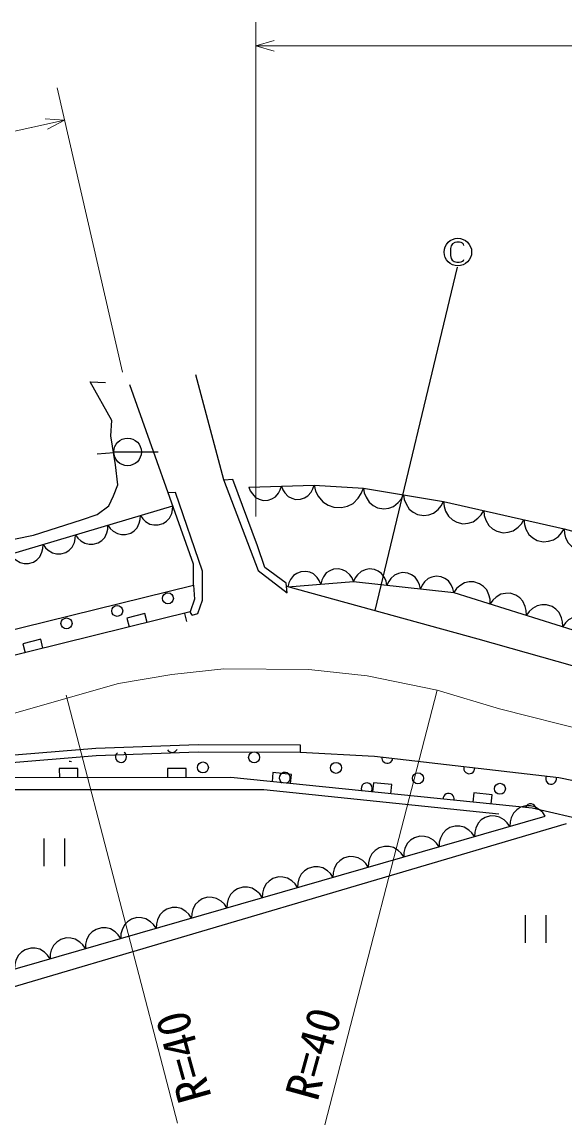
# Model space of a CAD drawing. Units: millimetres, scale not verified. Extents: x -12539 to 627461, y -205619 to 154381.
# Drawn here: x 254382 to 283780, y 48656 to 108398 of the extents above; entities that cross this region are included whole.
import ezdxf
from ezdxf.enums import TextEntityAlignment as Align

# ---------------------------------------------------------------- set-up
doc = ezdxf.new("R2010")
doc.units = ezdxf.units.MM
doc.header["$LTSCALE"] = 1000
doc.linetypes.add('CHAIN', pattern=[18.5, 12, -1.5, 3.5, -1.5])
for name, color, linetype, lineweight in [('M-BGD', 7, 'Continuous', 25), ('M-BMK', 2, 'CHAIN', 13), ('M-BMK-HTXT', 7, 'Continuous', 13)]:
    doc.layers.add(name, color=color, linetype=linetype, lineweight=lineweight)
doc.styles.add('ＭＳ ゴシック', font='')
doc.styles.get('ＭＳ ゴシック').set_extended_font_data('MS Gothic')

msp = doc.modelspace()

# ---------------------------------------------------------------- linework, layer by layer
at = {"layer": 'M-BGD'}
for p, q in [((273498, 76517), (277966, 95123)), ((263769, 89299), (265296, 83615)), ((259244, 86815), (258072, 88906)), ((258072, 88906), (258896, 88875)), ((263668, 79032), (260213, 88748)), ((259181, 85992), (259244, 86815)), ((259434, 84407), (259181, 85992)), ((259350, 85059), (258452, 84996)), ((259352, 85111), (260844, 85111)), ((260848, 85111), (261748, 85111)), ((259561, 83330), (259434, 84407)), ((259339, 82728), (259561, 83330)), ((265296, 83615), (267174, 78682)), ((265797, 83615), (265306, 83590)), ((267124, 80034), (265797, 83615)), ((266670, 83208), (270191, 83309)), ((270191, 83309), (272875, 83157)), ((272875, 83157), (277206, 82423)), ((259086, 82189), (259339, 82728)), ((262692, 82914), (262294, 82897)), ((264144, 78657), (262692, 82914)), ((253761, 79582), (262544, 82194)), ((258452, 81714), (259086, 82189)), ((277206, 82423), (283741, 80954)), ((254999, 80605), (257597, 81429)), ((257597, 81429), (258452, 81714)), ((283741, 80954), (289845, 79232)), ((251925, 79972), (254999, 80605)), ((267525, 78857), (267124, 80034)), ((263672, 77901), (263668, 79032)), ((264144, 77079), (264144, 78657)), ((267174, 78682), (268739, 77476)), ((268677, 78006), (267525, 78857)), ((246248, 73608), (263672, 77901)), ((263672, 77901), (263717, 77129)), ((268739, 77476), (268677, 78006)), ((268697, 77837), (279055, 74990)), ((268782, 77813), (272333, 78097)), ((272333, 78097), (277760, 77506)), ((263717, 77129), (263490, 76447)), ((263894, 76353), (264144, 77079)), ((277760, 77506), (285624, 75035)), ((263490, 76447), (246566, 72268)), ((263174, 76369), (263286, 75929)), ((263593, 76278), (263490, 76447)), ((263593, 76278), (263894, 76353)), ((279055, 74990), (285224, 73237)), ((253310, 68654), (258378, 69063)), ((258378, 69063), (263916, 69273)), ((258402, 68664), (263923, 68873)), ((263916, 69273), (269444, 69249)), ((263923, 68873), (269443, 68849)), ((269444, 69249), (269443, 68849)), ((269443, 68849), (273474, 68631)), ((253387, 68258), (258402, 68664)), ((273474, 68631), (283451, 67473)), ((265696, 67475), (253968, 67451)), ((282014, 65816), (265696, 67475)), ((283451, 67473), (288903, 66382)), ((253877, 66830), (267483, 66830)), ((267483, 66830), (280206, 65501)), ((287267, 64588), (282014, 65816)), ((236742, 52148), (282710, 65377)), ((236095, 50870), (283859, 64980)), ((255554, 64181), (255554, 62681)), ((256705, 62681), (256705, 64181)), ((281620, 60028), (281620, 58528)), ((282771, 58528), (282771, 60028))]:
    msp.add_line(p, q, dxfattribs=at)
for points in [[(278312, 96296), (278282, 96367), (278229, 96419), (278158, 96461), (278072, 96483), (277926, 96483), (277809, 96461), (277689, 96378), (277618, 96273), (277588, 96123), (277588, 95756), (277618, 95598), (277674, 95504), (277783, 95426), (277918, 95396), (278061, 95396), (278169, 95407), (278226, 95441), (278278, 95489), (278301, 95542)], [(266670, 83208), (266742, 83008), (266853, 82839), (267030, 82650), (267227, 82550), (267435, 82490), (267708, 82498), (267913, 82570), (268104, 82681), (268270, 82880), (268366, 83054), (268431, 83259)], [(268431, 83259), (268502, 83058), (268613, 82890), (268790, 82701), (268987, 82601), (269195, 82541), (269468, 82549), (269673, 82621), (269864, 82732), (270030, 82930), (270126, 83105), (270191, 83309)], [(270191, 83309), (270274, 82995), (270420, 82724), (270665, 82414), (270951, 82236), (271261, 82118), (271677, 82094), (271998, 82177), (272303, 82321), (272581, 82602), (272751, 82855), (272875, 83157)], [(272875, 83157), (272914, 82895), (273008, 82661), (273179, 82387), (273395, 82217), (273636, 82093), (273972, 82036), (274240, 82074), (274500, 82163), (274752, 82366), (274912, 82556), (275041, 82790)], [(275041, 82790), (275080, 82527), (275174, 82294), (275345, 82020), (275561, 81850), (275802, 81726), (276137, 81669), (276405, 81707), (276666, 81796), (276917, 81999), (277077, 82189), (277206, 82423)], [(260787, 81672), (260913, 81489), (261070, 81349), (261298, 81207), (261523, 81159), (261749, 81155), (262021, 81235), (262208, 81363), (262370, 81526), (262484, 81770), (262534, 81971), (262544, 82194)], [(277206, 82423), (277232, 82154), (277315, 81912), (277473, 81625), (277683, 81440), (277921, 81301), (278259, 81225), (278533, 81250), (278802, 81326), (279068, 81518), (279241, 81702), (279384, 81933)], [(279384, 81933), (279410, 81664), (279493, 81423), (279651, 81135), (279861, 80951), (280099, 80812), (280437, 80736), (280711, 80760), (280980, 80837), (281246, 81029), (281419, 81213), (281563, 81444)], [(259031, 81149), (259157, 80967), (259313, 80827), (259542, 80685), (259766, 80637), (259992, 80632), (260265, 80713), (260451, 80840), (260613, 81003), (260727, 81247), (260777, 81449), (260787, 81672)], [(281563, 81444), (281588, 81175), (281671, 80933), (281829, 80646), (282040, 80461), (282277, 80322), (282615, 80246), (282889, 80270), (283158, 80347), (283424, 80539), (283597, 80723), (283741, 80954)], [(257274, 80627), (257400, 80445), (257557, 80305), (257785, 80162), (258010, 80114), (258236, 80110), (258508, 80191), (258695, 80318), (258857, 80481), (258971, 80725), (259021, 80926), (259031, 81149)], [(283741, 80954), (283751, 80698), (283817, 80466), (283952, 80186), (284142, 80001), (284359, 79857), (284675, 79768), (284935, 79777), (285193, 79836), (285455, 80004), (285628, 80169), (285775, 80380)], [(253761, 79582), (253887, 79400), (254043, 79260), (254272, 79118), (254497, 79070), (254723, 79065), (254995, 79146), (255182, 79273), (255344, 79436), (255457, 79680), (255507, 79882), (255518, 80105)], [(255518, 80105), (255644, 79922), (255800, 79782), (256029, 79640), (256253, 79592), (256479, 79588), (256751, 79669), (256938, 79796), (257100, 79959), (257214, 80203), (257264, 80404), (257274, 80627)], [(270557, 77955), (270474, 78154), (270354, 78319), (270165, 78500), (269962, 78591), (269748, 78641), (269473, 78619), (269269, 78536), (269082, 78414), (268925, 78204), (268837, 78023), (268782, 77813)], [(272333, 78097), (272250, 78296), (272129, 78460), (271941, 78642), (271737, 78733), (271523, 78783), (271248, 78761), (271044, 78678), (270858, 78555), (270700, 78346), (270612, 78165), (270557, 77955)], [(274142, 77900), (274097, 78115), (274007, 78304), (273853, 78522), (273665, 78652), (273460, 78743), (273180, 78774), (272960, 78729), (272749, 78642), (272551, 78462), (272428, 78297), (272333, 78097)], [(275951, 77703), (275906, 77918), (275817, 78106), (275662, 78325), (275475, 78455), (275270, 78546), (274989, 78577), (274769, 78532), (274558, 78445), (274360, 78265), (274237, 78100), (274142, 77900)], [(277760, 77506), (277715, 77721), (277626, 77909), (277471, 78128), (277284, 78258), (277079, 78349), (276798, 78379), (276578, 78335), (276368, 78248), (276169, 78068), (276046, 77903), (275951, 77703)], [(279726, 76888), (279724, 77137), (279666, 77366), (279542, 77642), (279363, 77828), (279155, 77975), (278850, 78070), (278596, 78069), (278343, 78019), (278083, 77863), (277910, 77707), (277760, 77506)], [(281692, 76270), (281689, 76520), (281632, 76748), (281508, 77025), (281329, 77211), (281121, 77357), (280816, 77453), (280562, 77452), (280309, 77402), (280049, 77246), (279876, 77089), (279726, 76888)], [(283658, 75653), (283655, 75902), (283598, 76131), (283474, 76407), (283295, 76593), (283087, 76739), (282782, 76835), (282528, 76834), (282275, 76784), (282015, 76628), (281842, 76472), (281692, 76270)], [(261155, 75871), (261035, 76356), (260064, 76116), (260184, 75631)], [(285624, 75035), (285621, 75284), (285563, 75513), (285440, 75790), (285261, 75976), (285053, 76122), (284748, 76218), (284494, 76216), (284241, 76166), (283981, 76010), (283808, 75854), (283658, 75653)], [(255514, 74477), (255394, 74963), (254423, 74723), (254543, 74238)], [(257400, 67458), (257399, 67958), (256399, 67956), (256400, 67456)], [(263264, 67470), (263263, 67970), (262263, 67968), (262264, 67468)], [(268913, 67148), (268964, 67645), (267969, 67746), (267918, 67249)], [(274352, 66595), (274403, 67092), (273408, 67193), (273357, 66696)], [(279792, 66042), (279842, 66540), (278847, 66641), (278797, 66143)], [(282710, 65377), (282574, 65577), (282406, 65731), (282158, 65887), (281915, 65942), (281669, 65949), (281372, 65863), (281168, 65727), (280990, 65551), (280864, 65287), (280807, 65068), (280794, 64826)], [(280794, 64826), (280659, 65026), (280490, 65179), (280243, 65336), (279999, 65391), (279753, 65398), (279457, 65312), (279252, 65176), (279075, 65000), (278949, 64736), (278892, 64517), (278879, 64275)], [(278879, 64275), (278744, 64474), (278575, 64628), (278328, 64785), (278084, 64839), (277838, 64846), (277541, 64761), (277337, 64624), (277159, 64449), (277033, 64184), (276977, 63966), (276964, 63724)], [(276964, 63724), (276828, 63923), (276660, 64077), (276412, 64234), (276169, 64288), (275923, 64295), (275626, 64210), (275422, 64073), (275244, 63898), (275118, 63633), (275061, 63415), (275048, 63172)], [(275048, 63172), (274913, 63372), (274744, 63526), (274497, 63683), (274253, 63737), (274007, 63744), (273711, 63659), (273506, 63522), (273329, 63346), (273203, 63082), (273146, 62863), (273133, 62621)], [(273133, 62621), (272998, 62821), (272829, 62974), (272582, 63131), (272338, 63186), (272092, 63193), (271795, 63107), (271591, 62971), (271413, 62795), (271287, 62531), (271231, 62312), (271218, 62070)], [(271218, 62070), (271082, 62270), (270914, 62423), (270666, 62580), (270423, 62634), (270177, 62642), (269880, 62556), (269676, 62419), (269498, 62244), (269372, 61980), (269315, 61761), (269302, 61519)], [(267387, 60968), (267252, 61167), (267083, 61321), (266836, 61478), (266592, 61532), (266346, 61539), (266049, 61454), (265845, 61317), (265667, 61141), (265541, 60877), (265485, 60659), (265472, 60416)], [(269302, 61519), (269167, 61718), (268998, 61872), (268751, 62029), (268507, 62083), (268262, 62090), (267965, 62005), (267760, 61868), (267583, 61693), (267457, 61428), (267400, 61210), (267387, 60968)], [(265472, 60416), (265336, 60616), (265168, 60770), (264920, 60927), (264677, 60981), (264431, 60988), (264134, 60902), (263930, 60766), (263752, 60590), (263626, 60326), (263569, 60107), (263556, 59865)], [(263556, 59865), (263421, 60065), (263252, 60218), (263005, 60375), (262761, 60430), (262516, 60437), (262219, 60351), (262014, 60215), (261837, 60039), (261711, 59775), (261654, 59556), (261641, 59314)], [(261641, 59314), (261506, 59513), (261337, 59667), (261090, 59824), (260846, 59878), (260600, 59885), (260303, 59800), (260099, 59663), (259921, 59488), (259795, 59223), (259739, 59005), (259726, 58763)], [(259726, 58763), (259590, 58962), (259422, 59116), (259174, 59273), (258931, 59327), (258685, 59334), (258388, 59249), (258184, 59112), (258006, 58937), (257880, 58672), (257823, 58454), (257810, 58211)], [(257810, 58211), (257675, 58411), (257506, 58565), (257259, 58722), (257015, 58776), (256770, 58783), (256473, 58698), (256268, 58561), (256091, 58385), (255965, 58121), (255908, 57903), (255895, 57660)], [(255895, 57660), (255760, 57860), (255591, 58013), (255344, 58170), (255100, 58225), (254854, 58232), (254557, 58146), (254353, 58010), (254175, 57834), (254049, 57570), (253993, 57351), (253980, 57109)]]:
    msp.add_lwpolyline(points, dxfattribs=at)
for centre, radius in [((277982, 95939), 746), ((260098, 85111), 746), ((262279, 77179), 298), ((259533, 76500), 298), ((256788, 75822), 298), ((266950, 68566), 298), ((264175, 68019), 298), ((271386, 67999), 298), ((275822, 67432), 298), ((280258, 66865), 298)]:
    msp.add_circle(centre, radius, dxfattribs=at)
for centre, start, end in [((259739, 68587), 131.14506, 55.47842), ((262514, 69133), 213.4749, 333.14858), ((256964, 68040), 72.76436, 96.00226), ((274161, 68546), 172.40446, 354.34834), ((268611, 67452), 288.23723, 240.15756), ((278597, 67979), 162.4323, 4.32051), ((283033, 67412), 152.10784, 14.64496), ((273047, 66885), 322.47963, 205.91515), ((277483, 66318), 346.25322, 182.14157), ((281919, 65751), 3.3933, 159.76018)]:
    msp.add_arc(centre, 298, start, end, dxfattribs=at)
at = {"layer": 'M-BMK'}
for p, q in [((259599, 72577), (262494, 73060)), ((262494, 73060), (265311, 73361)), ((265311, 73361), (269911, 73328)), ((269911, 73328), (273064, 72975)), ((273064, 72975), (276859, 72203)), ((235058, 65514), (259599, 72577)), ((276859, 72203), (280237, 71205)), ((280237, 71205), (294678, 67493))]:
    msp.add_line(p, q, dxfattribs=at)
at = {"layer": 'M-BMK-HTXT'}
for p, q in [((267034, 108398), (267034, 81611)), ((267034, 107114), (344270, 107114)), ((259828, 89441), (256277, 104830)), ((234480, 98162), (256678, 103089)), ((256776, 71929), (262798, 48745)), ((270782, 48656), (276859, 72203))]:
    msp.add_line(p, q, dxfattribs=at)
for points in [[(268034, 106827), (267034, 107114), (268034, 107399)], [(255640, 103153), (256678, 103089), (255764, 102594)]]:
    msp.add_lwpolyline(points, dxfattribs=at)

# ---------------------------------------------------------------- texts
at = {"layer": 'M-BGD', "style": 'ＭＳ ゴシック'}
for rotation, p in [(105.6, (265186, 50325)), (74.6, (270906, 49727))]:
    msp.add_text('R=40', height=1833, rotation=rotation, dxfattribs=at).set_placement(p, align=Align.BOTTOM_LEFT)

doc.saveas('drawing.dxf')
